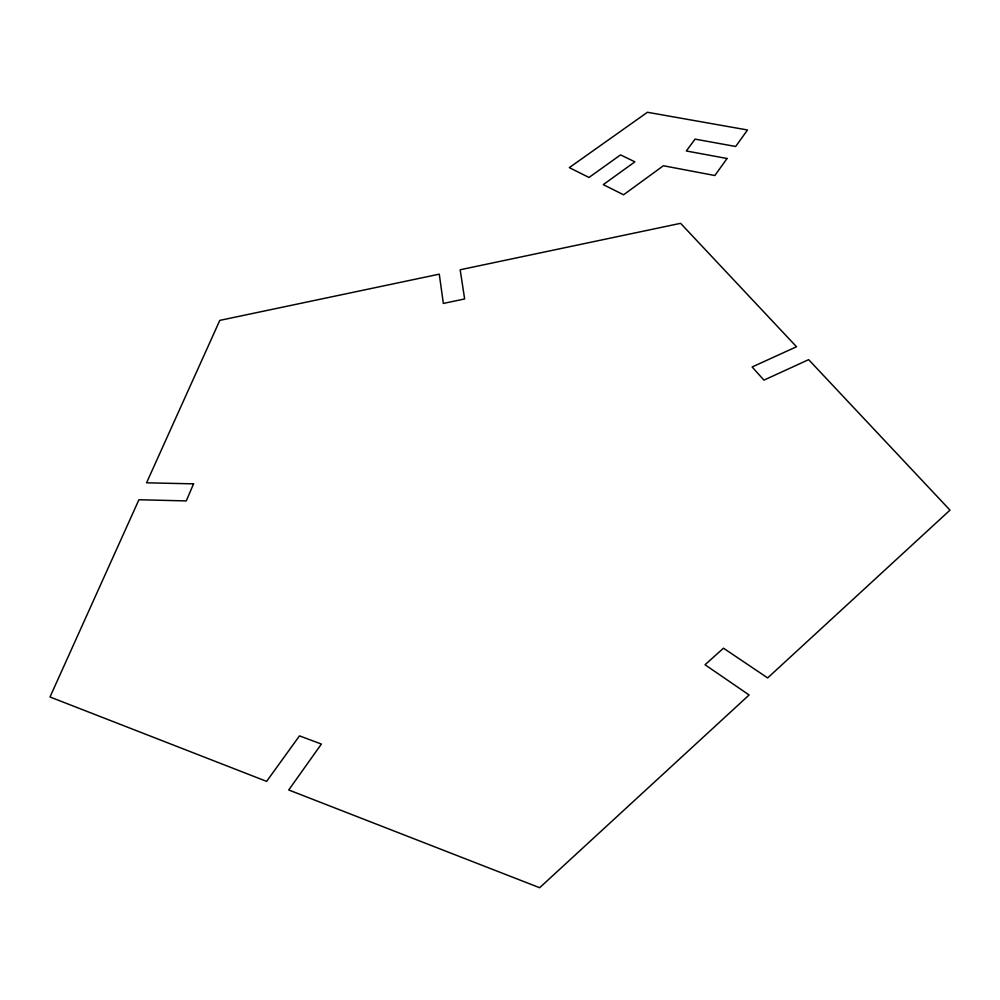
<?xml version="1.0" encoding="UTF-8"?>
<svg xmlns="http://www.w3.org/2000/svg" width="1000" height="1000" viewBox="0 0 1000 1000"><rect width="100%" height="100%" fill="white"/><g stroke="black" fill="none" stroke-linecap="round" stroke-linejoin="round"><path stroke-width="1.5" d="M193.562 483.85L186.275 500.913L138.925 499.75L50 696.988L266.625 781.375L299.475 735.875L321.388 744.05L288.738 789.975L539.65 887.725L749.112 694.987L705.037 664.75L723.487 648.188L767.65 677.925L950 510.138L808.637 359.65L763.938 380.125L752.138 366.975L796.525 346.75L680.6 223.325L460.175 269.762L464.637 298.95L443.35 303.438L439.275 274.163L219.8 320.387L146.562 482.812L193.562 483.85M727.05 158.5L714.85 175.525L663.4 165.75L623.575 194.788L603.288 184.625L634.9 161.825L620.525 154.887L588.987 177.475L569.312 167.625L647.425 112.275L747.5 129.975L735.662 146.488L695.088 139.125L686.312 150.963L727.05 158.5"/></g></svg>
